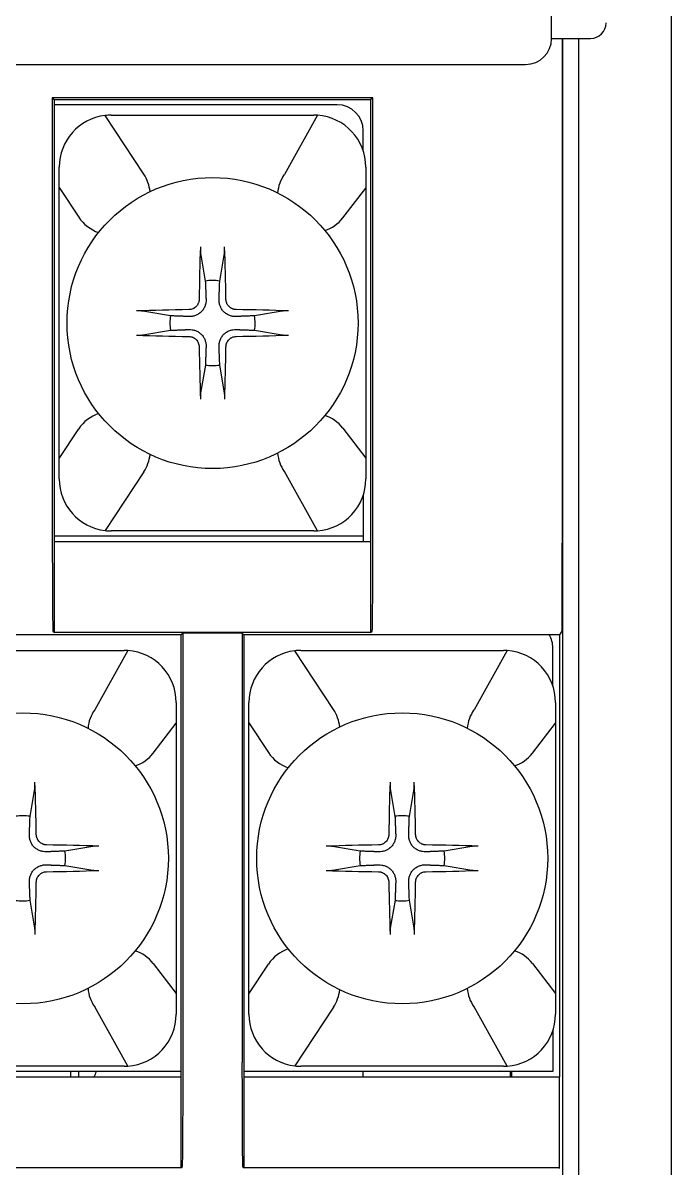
# Model space of a CAD drawing. Header units: millimetres. Extents: x 1618 to 2314, y 422 to 652.
# Drawn here: x 1696.66 to 1709.13, y 549.38 to 571.41 of the extents above; entities that cross this region are included whole.
import ezdxf

# ---------------------------------------------------------------- set-up
doc = ezdxf.new("R2010")
doc.units = ezdxf.units.MM

msp = doc.modelspace()

# ---------------------------------------------------------------- linework, layer by layer
for p, q in [((1709.133, 577.036), (1709.133, 543.036)), ((1706.833, 571.111), (1706.833, 572.611)), ((1706.833, 571.111), (1707.583, 571.111)), ((1707.04, 561.709), (1707.04, 571.111)), ((1707.05, 542.802), (1707.05, 571.111)), ((1707.35, 571.111), (1707.35, 543.053)), ((1660.933, 570.611), (1706.333, 570.611)), ((1703.393, 569.97), (1697.223, 569.97)), ((1697.223, 569.97), (1697.263, 569.936)), ((1697.223, 569.97), (1697.223, 561.709)), ((1697.263, 569.936), (1703.353, 569.936)), ((1697.263, 569.936), (1697.263, 561.436)), ((1703.393, 569.97), (1703.353, 569.936)), ((1703.353, 561.436), (1703.353, 569.936)), ((1703.393, 561.709), (1703.393, 569.97)), ((1702.708, 569.836), (1697.263, 569.836)), ((1698.985, 568.5), (1698.239, 569.629)), ((1698.358, 569.636), (1702.258, 569.636)), ((1702.328, 569.634), (1701.69, 568.492)), ((1703.208, 568.948), (1703.208, 569.336)), ((1697.358, 568.242), (1697.358, 568.636)), ((1703.258, 568.636), (1703.258, 568.234)), ((1697.358, 568.242), (1697.733, 567.673)), ((1697.358, 563.031), (1697.358, 568.242)), ((1702.814, 567.658), (1703.258, 568.234)), ((1703.258, 568.234), (1703.258, 563.038)), ((1700.078, 566.979), (1700.169, 566.444)), ((1700.446, 566.444), (1700.537, 566.979)), ((1699.5, 565.774), (1698.965, 565.865)), ((1701.651, 565.866), (1701.116, 565.775)), ((1698.965, 565.406), (1699.5, 565.497)), ((1701.116, 565.498), (1701.651, 565.407)), ((1700.17, 564.828), (1700.079, 564.293)), ((1700.538, 564.293), (1700.447, 564.828)), ((1697.358, 563.031), (1697.733, 563.599)), ((1702.814, 563.614), (1703.258, 563.038)), ((1697.358, 562.636), (1697.358, 563.031)), ((1703.258, 563.038), (1703.258, 562.636)), ((1698.985, 562.772), (1698.239, 561.643)), ((1702.328, 561.638), (1701.69, 562.78)), ((1703.208, 562.324), (1703.208, 561.536)), ((1703.208, 561.536), (1697.263, 561.536)), ((1702.258, 561.636), (1698.358, 561.636)), ((1703.208, 561.536), (1703.208, 561.433)), ((1697.266, 561.433), (1697.263, 561.436)), ((1697.266, 561.433), (1703.35, 561.433)), ((1697.266, 559.683), (1697.266, 561.433)), ((1703.35, 561.433), (1703.353, 561.436)), ((1703.35, 561.433), (1703.35, 559.683)), ((1697.236, 559.709), (1697.266, 559.683)), ((1703.35, 559.683), (1703.381, 559.709)), ((1707.033, 559.709), (1706.985, 559.636)), ((1699.703, 559.636), (1693.613, 559.636)), ((1703.35, 559.683), (1697.266, 559.683)), ((1699.741, 559.668), (1699.703, 559.636)), ((1699.703, 551.136), (1699.703, 559.636)), ((1699.741, 551.407), (1699.741, 559.668)), ((1700.875, 559.668), (1699.741, 559.668)), ((1700.875, 559.668), (1700.875, 551.407)), ((1700.875, 559.668), (1700.913, 559.636)), ((1700.913, 559.636), (1700.913, 551.136)), ((1706.985, 559.636), (1700.913, 559.636)), ((1706.985, 559.636), (1706.985, 551.136)), ((1694.708, 559.336), (1698.608, 559.336)), ((1698.678, 559.334), (1698.04, 558.192)), ((1702.635, 558.2), (1701.889, 559.329)), ((1702.008, 559.336), (1705.908, 559.336)), ((1705.978, 559.334), (1705.34, 558.192)), ((1706.858, 558.648), (1706.858, 559.386)), ((1699.608, 558.336), (1699.608, 557.934)), ((1701.008, 557.942), (1701.008, 558.336)), ((1706.908, 558.336), (1706.908, 557.934)), ((1701.008, 557.942), (1701.383, 557.373)), ((1701.008, 552.731), (1701.008, 557.942)), ((1699.164, 557.358), (1699.608, 557.934)), ((1699.608, 557.934), (1699.608, 552.738)), ((1706.464, 557.358), (1706.908, 557.934)), ((1706.908, 557.934), (1706.908, 552.738)), ((1696.796, 556.144), (1696.887, 556.679)), ((1703.728, 556.679), (1703.819, 556.144)), ((1704.096, 556.144), (1704.187, 556.679)), ((1698.001, 555.566), (1697.466, 555.475)), ((1703.15, 555.474), (1702.615, 555.565)), ((1705.301, 555.566), (1704.766, 555.475)), ((1697.466, 555.198), (1698.001, 555.107)), ((1702.615, 555.106), (1703.15, 555.197)), ((1704.766, 555.198), (1705.301, 555.107)), ((1696.888, 553.993), (1696.797, 554.528)), ((1703.82, 554.528), (1703.729, 553.993)), ((1704.188, 553.993), (1704.097, 554.528)), ((1699.164, 553.314), (1699.608, 552.738)), ((1706.464, 553.314), (1706.908, 552.738)), ((1701.008, 552.731), (1701.383, 553.299)), ((1699.608, 552.738), (1699.608, 552.336)), ((1701.008, 552.336), (1701.008, 552.731)), ((1706.908, 552.738), (1706.908, 552.336)), ((1698.678, 551.338), (1698.04, 552.48)), ((1702.635, 552.472), (1701.889, 551.343)), ((1705.978, 551.338), (1705.34, 552.48)), ((1706.858, 552.024), (1706.858, 551.236)), ((1698.608, 551.336), (1694.708, 551.336)), ((1705.908, 551.336), (1702.008, 551.336)), ((1699.703, 551.236), (1693.613, 551.236)), ((1693.616, 551.133), (1699.7, 551.133)), ((1697.583, 551.133), (1697.583, 551.236)), ((1697.733, 551.133), (1697.733, 551.236)), ((1699.7, 551.133), (1699.703, 551.136)), ((1699.7, 551.133), (1699.7, 549.383)), ((1706.858, 551.236), (1700.913, 551.236)), ((1700.916, 551.133), (1700.913, 551.136)), ((1700.916, 551.133), (1706.983, 551.133)), ((1700.916, 549.383), (1700.916, 551.133)), ((1703.208, 551.133), (1703.208, 551.236)), ((1706.033, 551.236), (1706.033, 551.133)), ((1706.065, 551.133), (1706.065, 551.236)), ((1706.985, 551.136), (1706.983, 551.133)), ((1706.983, 549.383), (1706.983, 551.133)), ((1699.7, 549.383), (1693.616, 549.383)), ((1699.7, 549.383), (1699.729, 549.407)), ((1700.887, 549.407), (1700.916, 549.383)), ((1706.983, 549.383), (1700.916, 549.383)), ((1706.974, 549.368), (1706.983, 549.383))]:
    msp.add_line(p, q)
for centre in [(1700.308, 565.636), (1696.658, 555.336), (1703.958, 555.336)]:
    msp.add_circle(centre, 2.8)
for centre, radius, start, end in [((1707.583, 571.411), 0.3, 270, 0), ((1706.333, 571.111), 0.5, 270, 0), ((1698.358, 568.636), 1, 96.8173, 180), ((1698.358, 568.636), 1, 90, 96.8173), ((1702.258, 568.636), 1, 85.9679, 90), ((1702.258, 568.636), 1, 0, 85.9679), ((1702.708, 569.336), 0.5, 0, 90), ((1698.359, 568.087), 0.75, 5.9361, 33.4424), ((1702.259, 568.085), 0.7, 144.4374, 175.5132), ((1698.359, 568.087), 0.75, 213.4424, 251.0511), ((1702.259, 568.085), 0.7, 287.409, 322.3631), ((1700.308, 565.636), 0.82, 80.3013, 99.7447), ((1700.308, 565.636), 0.82, 170.3013, 189.7447), ((1700.308, 565.636), 0.82, 350.3013, 9.7447), ((1700.308, 565.636), 0.82, 260.3013, 279.7447), ((1698.359, 563.185), 0.75, 108.9489, 146.5576), ((1702.259, 563.187), 0.7, 37.6369, 72.591), ((1698.359, 563.185), 0.75, 326.5576, 354.0639), ((1702.259, 563.187), 0.7, 184.4868, 215.5626), ((1698.358, 562.636), 1, 180, 263.1827), ((1702.258, 562.636), 1, 274.0321, 0), ((1698.358, 562.636), 1, 263.1827, 270), ((1702.258, 562.636), 1, 270, 274.0321), ((1706.358, 559.386), 0.5, 0, 30.001), ((1698.608, 558.336), 1, 85.9679, 90), ((1698.608, 558.336), 1, 0, 85.9679), ((1702.008, 558.336), 1, 96.8173, 180), ((1702.008, 558.336), 1, 90, 96.8173), ((1705.908, 558.336), 1, 85.9679, 90), ((1705.908, 558.336), 1, 0, 85.9679), ((1698.609, 557.785), 0.7, 144.4374, 175.5132), ((1702.009, 557.787), 0.75, 5.9361, 33.4424), ((1705.909, 557.785), 0.7, 144.4374, 175.5132), ((1698.609, 557.785), 0.7, 287.409, 322.3631), ((1702.009, 557.787), 0.75, 213.4424, 251.0511), ((1705.909, 557.785), 0.7, 287.409, 322.3631), ((1696.658, 555.336), 0.82, 80.3013, 99.7447), ((1703.958, 555.336), 0.82, 80.3013, 99.7447), ((1696.658, 555.336), 0.82, 350.3013, 9.7447), ((1703.958, 555.336), 0.82, 170.3013, 189.7447), ((1703.958, 555.336), 0.82, 350.3013, 9.7447), ((1696.658, 555.336), 0.82, 260.3013, 279.7447), ((1703.958, 555.336), 0.82, 260.3013, 279.7447), ((1698.609, 552.887), 0.7, 37.6369, 72.591), ((1702.009, 552.885), 0.75, 108.9489, 146.5576), ((1705.909, 552.887), 0.7, 37.6369, 72.591), ((1698.609, 552.887), 0.7, 184.4868, 215.5626), ((1702.009, 552.885), 0.75, 326.5576, 354.0639), ((1705.909, 552.887), 0.7, 184.4868, 215.5626), ((1698.608, 552.336), 1, 274.0321, 0), ((1702.008, 552.336), 1, 180, 263.1827), ((1705.908, 552.336), 1, 274.0321, 0), ((1698.608, 552.336), 1, 270, 274.0321), ((1702.008, 552.336), 1, 263.1827, 270), ((1705.908, 552.336), 1, 270, 274.0321), ((1696.658, 551.736), 1.5, 336.3125, 340.5288)]:
    msp.add_arc(centre, radius, start, end)
for centre, major_axis, ratio, start_param, end_param in [((1700.48, 565.635), (0.037, 4.997), 0.087156, 1.273815, 1.479878), ((1700.136, 565.635), (0.041, -4.997), 0.087156, 1.661715, 1.867777), ((1700.31, 565.464), (4.997, 0.041), 0.087156, 1.661715, 1.867777), ((1700.307, 565.464), (4.997, -0.037), 0.087156, 1.273815, 1.479878), ((1700.309, 565.808), (-4.997, 0.037), 0.087156, 1.273815, 1.479878), ((1700.307, 565.808), (-4.997, -0.041), 0.087156, 1.661715, 1.867777), ((1700.48, 565.637), (-0.041, 4.997), 0.087156, 1.661715, 1.867777), ((1700.136, 565.637), (-0.037, -4.997), 0.087156, 1.273815, 1.479878), ((1697.236, 561.709), (0, 2), 0.006109, 1.570796, 3.136357), ((1703.381, 561.709), (0, 2), 0.006109, 3.146828, 4.712389), ((1707.033, 561.709), (0, 2), 0.003491, 3.146829, 4.712389), ((1696.486, 555.335), (0.041, -4.997), 0.087156, 1.661715, 1.867777), ((1704.13, 555.335), (0.037, 4.997), 0.087156, 1.273815, 1.479878), ((1703.786, 555.335), (0.041, -4.997), 0.087156, 1.661715, 1.867777), ((1696.657, 555.164), (4.997, -0.037), 0.087156, 1.273815, 1.479878), ((1703.96, 555.164), (4.997, 0.041), 0.087156, 1.661715, 1.867777), ((1703.957, 555.164), (4.997, -0.037), 0.087156, 1.273815, 1.479878), ((1696.657, 555.508), (-4.997, -0.041), 0.087156, 1.661715, 1.867777), ((1703.959, 555.508), (-4.997, 0.037), 0.087156, 1.273815, 1.479878), ((1703.957, 555.508), (-4.997, -0.041), 0.087156, 1.661715, 1.867777), ((1696.486, 555.337), (-0.037, -4.997), 0.087156, 1.273815, 1.479878), ((1704.13, 555.337), (-0.041, 4.997), 0.087156, 1.661715, 1.867777), ((1703.786, 555.337), (-0.037, -4.997), 0.087156, 1.273815, 1.479878), ((1699.729, 551.407), (0, 2), 0.006109, 3.146827, 4.712389), ((1700.887, 551.407), (0, 2), 0.006109, 1.570796, 3.136358)]:
    msp.add_ellipse(centre, major_axis=major_axis, ratio=ratio, start_param=start_param, end_param=end_param)
for points, knots in [([(1700.075, 567.1), (1700.074, 567.089), (1700.074, 567.077), (1700.074, 567.059), (1700.074, 567.053), (1700.074, 567.041), (1700.074, 567.035), (1700.075, 567.024), (1700.075, 567.019), (1700.075, 567.009), (1700.076, 567.004), (1700.076, 566.996), (1700.077, 566.992), (1700.077, 566.985), (1700.078, 566.981), (1700.078, 566.979)], [0, 0, 0, 0, 0.25, 0.25, 0.375, 0.375, 0.5, 0.5, 0.625, 0.625, 0.75, 0.75, 0.875, 0.875, 1, 1, 1, 1]), ([(1700.537, 566.979), (1700.537, 566.982), (1700.538, 566.985), (1700.539, 566.992), (1700.539, 566.996), (1700.54, 567.004), (1700.54, 567.009), (1700.54, 567.019), (1700.541, 567.025), (1700.541, 567.036), (1700.541, 567.041), (1700.541, 567.053), (1700.541, 567.059), (1700.541, 567.071), (1700.541, 567.077), (1700.541, 567.089), (1700.541, 567.095), (1700.541, 567.1)], [0, 0, 0, 0, 0.125, 0.125, 0.25, 0.25, 0.375, 0.375, 0.5, 0.5, 0.625, 0.625, 0.75, 0.75, 0.875, 0.875, 1, 1, 1, 1]), ([(1700.05, 566.092), (1700.05, 566.079), (1700.048, 566.066), (1700.044, 566.047), (1700.043, 566.041), (1700.039, 566.029), (1700.037, 566.023), (1700.029, 566.005), (1700.023, 565.993), (1700.009, 565.972), (1700, 565.962), (1699.982, 565.944), (1699.972, 565.936), (1699.956, 565.925), (1699.951, 565.921), (1699.939, 565.915), (1699.933, 565.912), (1699.916, 565.905), (1699.903, 565.901), (1699.878, 565.896), (1699.865, 565.894), (1699.852, 565.894)], [0, 0, 0, 0, 0.125, 0.125, 0.1875, 0.1875, 0.25, 0.25, 0.375, 0.375, 0.5, 0.5, 0.625, 0.625, 0.6875, 0.6875, 0.75, 0.75, 0.875, 0.875, 1, 1, 1, 1]), ([(1700.764, 565.894), (1700.751, 565.895), (1700.738, 565.896), (1700.719, 565.9), (1700.713, 565.902), (1700.701, 565.905), (1700.695, 565.908), (1700.677, 565.915), (1700.666, 565.921), (1700.644, 565.936), (1700.634, 565.944), (1700.616, 565.962), (1700.608, 565.972), (1700.597, 565.988), (1700.594, 565.994), (1700.587, 566.005), (1700.585, 566.011), (1700.577, 566.028), (1700.573, 566.041), (1700.568, 566.066), (1700.566, 566.079), (1700.566, 566.092)], [0, 0, 0, 0, 0.125, 0.125, 0.1875, 0.1875, 0.25, 0.25, 0.375, 0.375, 0.5, 0.5, 0.625, 0.625, 0.6875, 0.6875, 0.75, 0.75, 0.875, 0.875, 1, 1, 1, 1]), ([(1700.183, 566.091), (1700.184, 566.07), (1700.183, 566.049), (1700.178, 566.018), (1700.176, 566.008), (1700.17, 565.987), (1700.167, 565.977), (1700.156, 565.946), (1700.147, 565.926), (1700.128, 565.897), (1700.122, 565.888), (1700.107, 565.87), (1700.1, 565.861), (1700.087, 565.849), (1700.083, 565.845), (1700.074, 565.837), (1700.061, 565.826), (1700.047, 565.816), (1700.028, 565.804), (1700.018, 565.798), (1699.998, 565.789), (1699.978, 565.78), (1699.957, 565.774), (1699.937, 565.768), (1699.926, 565.766), (1699.895, 565.761), (1699.874, 565.76), (1699.853, 565.761)], [0, 0, 0, 0, 0.125, 0.125, 0.1875, 0.1875, 0.25, 0.25, 0.375, 0.375, 0.4375, 0.4375, 0.5, 0.5, 0.53125, 0.53125, 0.5625, 0.625, 0.625, 0.6875, 0.6875, 0.75, 0.8125, 0.8125, 0.875, 0.875, 1, 1, 1, 1]), ([(1700.763, 565.761), (1700.742, 565.76), (1700.721, 565.762), (1700.69, 565.766), (1700.68, 565.768), (1700.66, 565.774), (1700.649, 565.777), (1700.619, 565.788), (1700.599, 565.798), (1700.57, 565.816), (1700.56, 565.823), (1700.542, 565.837), (1700.533, 565.845), (1700.521, 565.857), (1700.517, 565.861), (1700.509, 565.87), (1700.498, 565.883), (1700.488, 565.897), (1700.476, 565.916), (1700.47, 565.926), (1700.461, 565.946), (1700.452, 565.966), (1700.446, 565.987), (1700.44, 566.008), (1700.438, 566.018), (1700.433, 566.049), (1700.432, 566.07), (1700.433, 566.091)], [0, 0, 0, 0, 0.125, 0.125, 0.1875, 0.1875, 0.25, 0.25, 0.375, 0.375, 0.4375, 0.4375, 0.5, 0.5, 0.53125, 0.53125, 0.5625, 0.625, 0.625, 0.6875, 0.6875, 0.75, 0.8125, 0.8125, 0.875, 0.875, 1, 1, 1, 1]), ([(1698.965, 565.865), (1698.963, 565.865), (1698.96, 565.866), (1698.952, 565.867), (1698.948, 565.867), (1698.94, 565.868), (1698.935, 565.868), (1698.925, 565.868), (1698.92, 565.868), (1698.909, 565.869), (1698.903, 565.869), (1698.891, 565.869), (1698.885, 565.869), (1698.873, 565.869), (1698.867, 565.869), (1698.856, 565.869), (1698.85, 565.869), (1698.844, 565.868)], [0, 0, 0, 0, 0.125, 0.125, 0.25, 0.25, 0.375, 0.375, 0.5, 0.5, 0.625, 0.625, 0.75, 0.75, 0.875, 0.875, 1, 1, 1, 1]), ([(1701.772, 565.87), (1701.761, 565.87), (1701.749, 565.87), (1701.731, 565.87), (1701.725, 565.87), (1701.713, 565.87), (1701.708, 565.87), (1701.696, 565.87), (1701.691, 565.869), (1701.681, 565.869), (1701.676, 565.869), (1701.668, 565.868), (1701.664, 565.868), (1701.657, 565.867), (1701.654, 565.866), (1701.651, 565.866)], [0, 0, 0, 0, 0.25, 0.25, 0.375, 0.375, 0.5, 0.5, 0.625, 0.625, 0.75, 0.75, 0.875, 0.875, 1, 1, 1, 1]), ([(1699.854, 565.511), (1699.874, 565.512), (1699.895, 565.51), (1699.926, 565.506), (1699.936, 565.504), (1699.957, 565.498), (1699.967, 565.495), (1699.998, 565.484), (1700.018, 565.474), (1700.047, 565.456), (1700.056, 565.449), (1700.074, 565.435), (1700.083, 565.427), (1700.095, 565.415), (1700.099, 565.411), (1700.107, 565.402), (1700.118, 565.389), (1700.128, 565.375), (1700.14, 565.356), (1700.146, 565.346), (1700.156, 565.326), (1700.164, 565.306), (1700.171, 565.285), (1700.176, 565.264), (1700.178, 565.254), (1700.183, 565.223), (1700.184, 565.202), (1700.183, 565.181)], [0, 0, 0, 0, 0.125, 0.125, 0.1875, 0.1875, 0.25, 0.25, 0.375, 0.375, 0.4375, 0.4375, 0.5, 0.5, 0.53125, 0.53125, 0.5625, 0.625, 0.625, 0.6875, 0.6875, 0.75, 0.8125, 0.8125, 0.875, 0.875, 1, 1, 1, 1]), ([(1700.433, 565.181), (1700.433, 565.202), (1700.434, 565.223), (1700.439, 565.254), (1700.441, 565.264), (1700.446, 565.285), (1700.449, 565.295), (1700.46, 565.326), (1700.47, 565.346), (1700.488, 565.375), (1700.495, 565.384), (1700.509, 565.402), (1700.517, 565.411), (1700.529, 565.423), (1700.533, 565.427), (1700.542, 565.435), (1700.555, 565.446), (1700.569, 565.456), (1700.589, 565.468), (1700.599, 565.474), (1700.619, 565.484), (1700.639, 565.492), (1700.659, 565.498), (1700.68, 565.504), (1700.69, 565.506), (1700.721, 565.511), (1700.742, 565.512), (1700.763, 565.511)], [0, 0, 0, 0, 0.125, 0.125, 0.1875, 0.1875, 0.25, 0.25, 0.375, 0.375, 0.4375, 0.4375, 0.5, 0.5, 0.53125, 0.53125, 0.5625, 0.625, 0.625, 0.6875, 0.6875, 0.75, 0.8125, 0.8125, 0.875, 0.875, 1, 1, 1, 1]), ([(1698.844, 565.402), (1698.856, 565.402), (1698.867, 565.402), (1698.886, 565.402), (1698.891, 565.402), (1698.903, 565.402), (1698.909, 565.402), (1698.92, 565.402), (1698.925, 565.403), (1698.935, 565.403), (1698.94, 565.403), (1698.949, 565.404), (1698.953, 565.404), (1698.96, 565.405), (1698.963, 565.406), (1698.965, 565.406)], [0, 0, 0, 0, 0.25, 0.25, 0.375, 0.375, 0.5, 0.5, 0.625, 0.625, 0.75, 0.75, 0.875, 0.875, 1, 1, 1, 1]), ([(1699.853, 565.378), (1699.865, 565.377), (1699.878, 565.376), (1699.897, 565.372), (1699.903, 565.37), (1699.916, 565.367), (1699.922, 565.364), (1699.939, 565.357), (1699.951, 565.351), (1699.972, 565.336), (1699.982, 565.328), (1700, 565.31), (1700.009, 565.3), (1700.019, 565.284), (1700.023, 565.278), (1700.029, 565.267), (1700.032, 565.261), (1700.039, 565.244), (1700.043, 565.231), (1700.049, 565.206), (1700.05, 565.193), (1700.05, 565.18)], [0, 0, 0, 0, 0.125, 0.125, 0.1875, 0.1875, 0.25, 0.25, 0.375, 0.375, 0.5, 0.5, 0.625, 0.625, 0.6875, 0.6875, 0.75, 0.75, 0.875, 0.875, 1, 1, 1, 1]), ([(1700.567, 565.18), (1700.567, 565.193), (1700.568, 565.206), (1700.572, 565.225), (1700.574, 565.231), (1700.578, 565.243), (1700.58, 565.249), (1700.587, 565.267), (1700.593, 565.279), (1700.608, 565.3), (1700.616, 565.31), (1700.634, 565.328), (1700.644, 565.336), (1700.66, 565.347), (1700.666, 565.351), (1700.677, 565.357), (1700.683, 565.36), (1700.701, 565.367), (1700.713, 565.371), (1700.738, 565.376), (1700.751, 565.378), (1700.764, 565.378)], [0, 0, 0, 0, 0.125, 0.125, 0.1875, 0.1875, 0.25, 0.25, 0.375, 0.375, 0.5, 0.5, 0.625, 0.625, 0.6875, 0.6875, 0.75, 0.75, 0.875, 0.875, 1, 1, 1, 1]), ([(1701.651, 565.407), (1701.654, 565.407), (1701.657, 565.406), (1701.664, 565.406), (1701.668, 565.405), (1701.677, 565.404), (1701.681, 565.404), (1701.691, 565.404), (1701.697, 565.404), (1701.708, 565.403), (1701.713, 565.403), (1701.725, 565.403), (1701.731, 565.403), (1701.743, 565.403), (1701.749, 565.403), (1701.761, 565.403), (1701.767, 565.403), (1701.772, 565.404)], [0, 0, 0, 0, 0.125, 0.125, 0.25, 0.25, 0.375, 0.375, 0.5, 0.5, 0.625, 0.625, 0.75, 0.75, 0.875, 0.875, 1, 1, 1, 1]), ([(1700.079, 564.293), (1700.079, 564.29), (1700.078, 564.287), (1700.078, 564.28), (1700.077, 564.276), (1700.077, 564.268), (1700.076, 564.263), (1700.076, 564.253), (1700.076, 564.247), (1700.075, 564.236), (1700.075, 564.231), (1700.075, 564.219), (1700.075, 564.213), (1700.075, 564.201), (1700.075, 564.195), (1700.075, 564.183), (1700.076, 564.177), (1700.076, 564.172)], [0, 0, 0, 0, 0.125, 0.125, 0.25, 0.25, 0.375, 0.375, 0.5, 0.5, 0.625, 0.625, 0.75, 0.75, 0.875, 0.875, 1, 1, 1, 1]), ([(1700.542, 564.172), (1700.542, 564.183), (1700.542, 564.195), (1700.542, 564.213), (1700.542, 564.219), (1700.542, 564.231), (1700.542, 564.237), (1700.542, 564.248), (1700.542, 564.253), (1700.541, 564.263), (1700.541, 564.268), (1700.54, 564.276), (1700.54, 564.28), (1700.539, 564.287), (1700.539, 564.291), (1700.538, 564.293)], [0, 0, 0, 0, 0.25, 0.25, 0.375, 0.375, 0.5, 0.5, 0.625, 0.625, 0.75, 0.75, 0.875, 0.875, 1, 1, 1, 1]), ([(1696.887, 556.679), (1696.887, 556.682), (1696.888, 556.685), (1696.889, 556.692), (1696.889, 556.696), (1696.89, 556.704), (1696.89, 556.709), (1696.89, 556.719), (1696.891, 556.725), (1696.891, 556.736), (1696.891, 556.741), (1696.891, 556.753), (1696.891, 556.759), (1696.891, 556.771), (1696.891, 556.777), (1696.891, 556.789), (1696.891, 556.795), (1696.891, 556.8)], [0, 0, 0, 0, 0.125, 0.125, 0.25, 0.25, 0.375, 0.375, 0.5, 0.5, 0.625, 0.625, 0.75, 0.75, 0.875, 0.875, 1, 1, 1, 1]), ([(1703.725, 556.8), (1703.724, 556.789), (1703.724, 556.777), (1703.724, 556.759), (1703.724, 556.753), (1703.724, 556.741), (1703.724, 556.735), (1703.725, 556.724), (1703.725, 556.719), (1703.725, 556.709), (1703.726, 556.704), (1703.726, 556.696), (1703.727, 556.692), (1703.727, 556.685), (1703.728, 556.681), (1703.728, 556.679)], [0, 0, 0, 0, 0.25, 0.25, 0.375, 0.375, 0.5, 0.5, 0.625, 0.625, 0.75, 0.75, 0.875, 0.875, 1, 1, 1, 1]), ([(1704.187, 556.679), (1704.187, 556.682), (1704.188, 556.685), (1704.189, 556.692), (1704.189, 556.696), (1704.19, 556.704), (1704.19, 556.709), (1704.19, 556.719), (1704.191, 556.725), (1704.191, 556.736), (1704.191, 556.741), (1704.191, 556.753), (1704.191, 556.759), (1704.191, 556.771), (1704.191, 556.777), (1704.191, 556.789), (1704.191, 556.795), (1704.191, 556.8)], [0, 0, 0, 0, 0.125, 0.125, 0.25, 0.25, 0.375, 0.375, 0.5, 0.5, 0.625, 0.625, 0.75, 0.75, 0.875, 0.875, 1, 1, 1, 1]), ([(1697.113, 555.461), (1697.092, 555.46), (1697.071, 555.462), (1697.04, 555.466), (1697.03, 555.468), (1697.01, 555.474), (1696.999, 555.477), (1696.969, 555.488), (1696.949, 555.498), (1696.92, 555.516), (1696.91, 555.523), (1696.892, 555.537), (1696.883, 555.545), (1696.871, 555.557), (1696.867, 555.561), (1696.859, 555.57), (1696.848, 555.583), (1696.838, 555.597), (1696.826, 555.616), (1696.82, 555.626), (1696.811, 555.646), (1696.802, 555.666), (1696.796, 555.687), (1696.79, 555.708), (1696.788, 555.718), (1696.783, 555.749), (1696.782, 555.77), (1696.783, 555.791)], [0, 0, 0, 0, 0.125, 0.125, 0.1875, 0.1875, 0.25, 0.25, 0.375, 0.375, 0.4375, 0.4375, 0.5, 0.5, 0.53125, 0.53125, 0.5625, 0.625, 0.625, 0.6875, 0.6875, 0.75, 0.8125, 0.8125, 0.875, 0.875, 1, 1, 1, 1]), ([(1697.114, 555.594), (1697.101, 555.595), (1697.088, 555.596), (1697.069, 555.6), (1697.063, 555.602), (1697.051, 555.605), (1697.045, 555.608), (1697.027, 555.615), (1697.016, 555.621), (1696.994, 555.636), (1696.984, 555.644), (1696.966, 555.662), (1696.958, 555.672), (1696.947, 555.688), (1696.944, 555.694), (1696.937, 555.705), (1696.935, 555.711), (1696.927, 555.728), (1696.923, 555.741), (1696.918, 555.766), (1696.916, 555.779), (1696.916, 555.792)], [0, 0, 0, 0, 0.125, 0.125, 0.1875, 0.1875, 0.25, 0.25, 0.375, 0.375, 0.5, 0.5, 0.625, 0.625, 0.6875, 0.6875, 0.75, 0.75, 0.875, 0.875, 1, 1, 1, 1]), ([(1703.7, 555.792), (1703.7, 555.779), (1703.698, 555.766), (1703.694, 555.747), (1703.693, 555.741), (1703.689, 555.729), (1703.687, 555.723), (1703.679, 555.705), (1703.673, 555.693), (1703.659, 555.672), (1703.65, 555.662), (1703.632, 555.644), (1703.622, 555.636), (1703.606, 555.625), (1703.601, 555.621), (1703.589, 555.615), (1703.583, 555.612), (1703.566, 555.605), (1703.553, 555.601), (1703.528, 555.596), (1703.515, 555.594), (1703.502, 555.594)], [0, 0, 0, 0, 0.125, 0.125, 0.1875, 0.1875, 0.25, 0.25, 0.375, 0.375, 0.5, 0.5, 0.625, 0.625, 0.6875, 0.6875, 0.75, 0.75, 0.875, 0.875, 1, 1, 1, 1]), ([(1703.833, 555.791), (1703.834, 555.77), (1703.833, 555.749), (1703.828, 555.718), (1703.826, 555.708), (1703.82, 555.687), (1703.817, 555.677), (1703.806, 555.646), (1703.797, 555.626), (1703.778, 555.597), (1703.772, 555.588), (1703.757, 555.57), (1703.75, 555.561), (1703.737, 555.549), (1703.733, 555.545), (1703.724, 555.537), (1703.711, 555.526), (1703.697, 555.516), (1703.678, 555.504), (1703.668, 555.498), (1703.648, 555.489), (1703.628, 555.48), (1703.607, 555.474), (1703.587, 555.468), (1703.576, 555.466), (1703.545, 555.461), (1703.524, 555.46), (1703.503, 555.461)], [0, 0, 0, 0, 0.125, 0.125, 0.1875, 0.1875, 0.25, 0.25, 0.375, 0.375, 0.4375, 0.4375, 0.5, 0.5, 0.53125, 0.53125, 0.5625, 0.625, 0.625, 0.6875, 0.6875, 0.75, 0.8125, 0.8125, 0.875, 0.875, 1, 1, 1, 1]), ([(1704.413, 555.461), (1704.392, 555.46), (1704.371, 555.462), (1704.34, 555.466), (1704.33, 555.468), (1704.31, 555.474), (1704.299, 555.477), (1704.269, 555.488), (1704.249, 555.498), (1704.22, 555.516), (1704.21, 555.523), (1704.192, 555.537), (1704.183, 555.545), (1704.171, 555.557), (1704.167, 555.561), (1704.159, 555.57), (1704.148, 555.583), (1704.138, 555.597), (1704.126, 555.616), (1704.12, 555.626), (1704.111, 555.646), (1704.102, 555.666), (1704.096, 555.687), (1704.09, 555.708), (1704.088, 555.718), (1704.083, 555.749), (1704.082, 555.77), (1704.083, 555.791)], [0, 0, 0, 0, 0.125, 0.125, 0.1875, 0.1875, 0.25, 0.25, 0.375, 0.375, 0.4375, 0.4375, 0.5, 0.5, 0.53125, 0.53125, 0.5625, 0.625, 0.625, 0.6875, 0.6875, 0.75, 0.8125, 0.8125, 0.875, 0.875, 1, 1, 1, 1]), ([(1704.414, 555.594), (1704.401, 555.595), (1704.388, 555.596), (1704.369, 555.6), (1704.363, 555.602), (1704.351, 555.605), (1704.345, 555.608), (1704.327, 555.615), (1704.316, 555.621), (1704.294, 555.636), (1704.284, 555.644), (1704.266, 555.662), (1704.258, 555.672), (1704.247, 555.688), (1704.244, 555.694), (1704.237, 555.705), (1704.235, 555.711), (1704.227, 555.728), (1704.223, 555.741), (1704.218, 555.766), (1704.216, 555.779), (1704.216, 555.792)], [0, 0, 0, 0, 0.125, 0.125, 0.1875, 0.1875, 0.25, 0.25, 0.375, 0.375, 0.5, 0.5, 0.625, 0.625, 0.6875, 0.6875, 0.75, 0.75, 0.875, 0.875, 1, 1, 1, 1]), ([(1698.122, 555.57), (1698.111, 555.57), (1698.099, 555.57), (1698.081, 555.57), (1698.075, 555.57), (1698.063, 555.57), (1698.058, 555.57), (1698.046, 555.57), (1698.041, 555.569), (1698.031, 555.569), (1698.026, 555.569), (1698.018, 555.568), (1698.014, 555.568), (1698.007, 555.567), (1698.004, 555.566), (1698.001, 555.566)], [0, 0, 0, 0, 0.25, 0.25, 0.375, 0.375, 0.5, 0.5, 0.625, 0.625, 0.75, 0.75, 0.875, 0.875, 1, 1, 1, 1]), ([(1702.615, 555.565), (1702.613, 555.565), (1702.61, 555.566), (1702.602, 555.567), (1702.598, 555.567), (1702.59, 555.568), (1702.585, 555.568), (1702.575, 555.568), (1702.57, 555.568), (1702.559, 555.569), (1702.553, 555.569), (1702.541, 555.569), (1702.535, 555.569), (1702.523, 555.569), (1702.517, 555.569), (1702.506, 555.569), (1702.5, 555.569), (1702.494, 555.568)], [0, 0, 0, 0, 0.125, 0.125, 0.25, 0.25, 0.375, 0.375, 0.5, 0.5, 0.625, 0.625, 0.75, 0.75, 0.875, 0.875, 1, 1, 1, 1]), ([(1705.422, 555.57), (1705.411, 555.57), (1705.399, 555.57), (1705.381, 555.57), (1705.375, 555.57), (1705.363, 555.57), (1705.358, 555.57), (1705.346, 555.57), (1705.341, 555.569), (1705.331, 555.569), (1705.326, 555.569), (1705.318, 555.568), (1705.314, 555.568), (1705.307, 555.567), (1705.304, 555.566), (1705.301, 555.566)], [0, 0, 0, 0, 0.25, 0.25, 0.375, 0.375, 0.5, 0.5, 0.625, 0.625, 0.75, 0.75, 0.875, 0.875, 1, 1, 1, 1]), ([(1696.783, 554.881), (1696.783, 554.902), (1696.784, 554.923), (1696.789, 554.954), (1696.791, 554.964), (1696.796, 554.985), (1696.799, 554.995), (1696.81, 555.026), (1696.82, 555.046), (1696.838, 555.075), (1696.845, 555.084), (1696.859, 555.102), (1696.867, 555.111), (1696.879, 555.123), (1696.883, 555.127), (1696.892, 555.135), (1696.905, 555.146), (1696.919, 555.156), (1696.939, 555.168), (1696.949, 555.174), (1696.969, 555.184), (1696.989, 555.192), (1697.009, 555.198), (1697.03, 555.204), (1697.04, 555.206), (1697.071, 555.211), (1697.092, 555.212), (1697.113, 555.211)], [0, 0, 0, 0, 0.125, 0.125, 0.1875, 0.1875, 0.25, 0.25, 0.375, 0.375, 0.4375, 0.4375, 0.5, 0.5, 0.53125, 0.53125, 0.5625, 0.625, 0.625, 0.6875, 0.6875, 0.75, 0.8125, 0.8125, 0.875, 0.875, 1, 1, 1, 1]), ([(1696.917, 554.88), (1696.917, 554.893), (1696.918, 554.906), (1696.922, 554.925), (1696.924, 554.931), (1696.928, 554.943), (1696.93, 554.949), (1696.937, 554.967), (1696.943, 554.979), (1696.958, 555), (1696.966, 555.01), (1696.984, 555.028), (1696.994, 555.036), (1697.01, 555.047), (1697.016, 555.051), (1697.027, 555.057), (1697.033, 555.06), (1697.051, 555.067), (1697.063, 555.071), (1697.088, 555.076), (1697.101, 555.078), (1697.114, 555.078)], [0, 0, 0, 0, 0.125, 0.125, 0.1875, 0.1875, 0.25, 0.25, 0.375, 0.375, 0.5, 0.5, 0.625, 0.625, 0.6875, 0.6875, 0.75, 0.75, 0.875, 0.875, 1, 1, 1, 1]), ([(1698.001, 555.107), (1698.004, 555.107), (1698.007, 555.106), (1698.014, 555.106), (1698.018, 555.105), (1698.027, 555.104), (1698.031, 555.104), (1698.041, 555.104), (1698.047, 555.104), (1698.058, 555.103), (1698.063, 555.103), (1698.075, 555.103), (1698.081, 555.103), (1698.093, 555.103), (1698.099, 555.103), (1698.111, 555.103), (1698.117, 555.103), (1698.122, 555.104)], [0, 0, 0, 0, 0.125, 0.125, 0.25, 0.25, 0.375, 0.375, 0.5, 0.5, 0.625, 0.625, 0.75, 0.75, 0.875, 0.875, 1, 1, 1, 1]), ([(1702.494, 555.102), (1702.506, 555.102), (1702.517, 555.102), (1702.536, 555.102), (1702.541, 555.102), (1702.553, 555.102), (1702.559, 555.102), (1702.57, 555.102), (1702.575, 555.103), (1702.585, 555.103), (1702.59, 555.103), (1702.599, 555.104), (1702.603, 555.104), (1702.61, 555.105), (1702.613, 555.106), (1702.615, 555.106)], [0, 0, 0, 0, 0.25, 0.25, 0.375, 0.375, 0.5, 0.5, 0.625, 0.625, 0.75, 0.75, 0.875, 0.875, 1, 1, 1, 1]), ([(1703.503, 555.078), (1703.515, 555.077), (1703.528, 555.076), (1703.547, 555.072), (1703.553, 555.07), (1703.566, 555.067), (1703.572, 555.064), (1703.589, 555.057), (1703.601, 555.051), (1703.622, 555.036), (1703.632, 555.028), (1703.65, 555.01), (1703.659, 555), (1703.669, 554.984), (1703.673, 554.978), (1703.679, 554.967), (1703.682, 554.961), (1703.689, 554.944), (1703.693, 554.931), (1703.699, 554.906), (1703.7, 554.893), (1703.7, 554.88)], [0, 0, 0, 0, 0.125, 0.125, 0.1875, 0.1875, 0.25, 0.25, 0.375, 0.375, 0.5, 0.5, 0.625, 0.625, 0.6875, 0.6875, 0.75, 0.75, 0.875, 0.875, 1, 1, 1, 1]), ([(1703.504, 555.211), (1703.524, 555.212), (1703.545, 555.21), (1703.576, 555.206), (1703.586, 555.204), (1703.607, 555.198), (1703.617, 555.195), (1703.648, 555.184), (1703.668, 555.174), (1703.697, 555.156), (1703.706, 555.149), (1703.724, 555.135), (1703.733, 555.127), (1703.745, 555.115), (1703.749, 555.111), (1703.757, 555.102), (1703.768, 555.089), (1703.778, 555.075), (1703.79, 555.056), (1703.796, 555.046), (1703.806, 555.026), (1703.814, 555.006), (1703.821, 554.985), (1703.826, 554.964), (1703.828, 554.954), (1703.833, 554.923), (1703.834, 554.902), (1703.833, 554.881)], [0, 0, 0, 0, 0.125, 0.125, 0.1875, 0.1875, 0.25, 0.25, 0.375, 0.375, 0.4375, 0.4375, 0.5, 0.5, 0.53125, 0.53125, 0.5625, 0.625, 0.625, 0.6875, 0.6875, 0.75, 0.8125, 0.8125, 0.875, 0.875, 1, 1, 1, 1]), ([(1704.083, 554.881), (1704.083, 554.902), (1704.084, 554.923), (1704.089, 554.954), (1704.091, 554.964), (1704.096, 554.985), (1704.099, 554.995), (1704.11, 555.026), (1704.12, 555.046), (1704.138, 555.075), (1704.145, 555.084), (1704.159, 555.102), (1704.167, 555.111), (1704.179, 555.123), (1704.183, 555.127), (1704.192, 555.135), (1704.205, 555.146), (1704.219, 555.156), (1704.239, 555.168), (1704.249, 555.174), (1704.269, 555.184), (1704.289, 555.192), (1704.309, 555.198), (1704.33, 555.204), (1704.34, 555.206), (1704.371, 555.211), (1704.392, 555.212), (1704.413, 555.211)], [0, 0, 0, 0, 0.125, 0.125, 0.1875, 0.1875, 0.25, 0.25, 0.375, 0.375, 0.4375, 0.4375, 0.5, 0.5, 0.53125, 0.53125, 0.5625, 0.625, 0.625, 0.6875, 0.6875, 0.75, 0.8125, 0.8125, 0.875, 0.875, 1, 1, 1, 1]), ([(1704.217, 554.88), (1704.217, 554.893), (1704.218, 554.906), (1704.222, 554.925), (1704.224, 554.931), (1704.228, 554.943), (1704.23, 554.949), (1704.237, 554.967), (1704.243, 554.979), (1704.258, 555), (1704.266, 555.01), (1704.284, 555.028), (1704.294, 555.036), (1704.31, 555.047), (1704.316, 555.051), (1704.327, 555.057), (1704.333, 555.06), (1704.351, 555.067), (1704.363, 555.071), (1704.388, 555.076), (1704.401, 555.078), (1704.414, 555.078)], [0, 0, 0, 0, 0.125, 0.125, 0.1875, 0.1875, 0.25, 0.25, 0.375, 0.375, 0.5, 0.5, 0.625, 0.625, 0.6875, 0.6875, 0.75, 0.75, 0.875, 0.875, 1, 1, 1, 1]), ([(1705.301, 555.107), (1705.304, 555.107), (1705.307, 555.106), (1705.314, 555.106), (1705.318, 555.105), (1705.327, 555.104), (1705.331, 555.104), (1705.341, 555.104), (1705.347, 555.104), (1705.358, 555.103), (1705.363, 555.103), (1705.375, 555.103), (1705.381, 555.103), (1705.393, 555.103), (1705.399, 555.103), (1705.411, 555.103), (1705.417, 555.103), (1705.422, 555.104)], [0, 0, 0, 0, 0.125, 0.125, 0.25, 0.25, 0.375, 0.375, 0.5, 0.5, 0.625, 0.625, 0.75, 0.75, 0.875, 0.875, 1, 1, 1, 1]), ([(1696.892, 553.872), (1696.892, 553.883), (1696.892, 553.895), (1696.892, 553.913), (1696.892, 553.919), (1696.892, 553.931), (1696.892, 553.937), (1696.892, 553.948), (1696.892, 553.953), (1696.891, 553.963), (1696.891, 553.968), (1696.89, 553.976), (1696.89, 553.98), (1696.889, 553.987), (1696.889, 553.991), (1696.888, 553.993)], [0, 0, 0, 0, 0.25, 0.25, 0.375, 0.375, 0.5, 0.5, 0.625, 0.625, 0.75, 0.75, 0.875, 0.875, 1, 1, 1, 1]), ([(1703.729, 553.993), (1703.729, 553.99), (1703.728, 553.987), (1703.728, 553.98), (1703.727, 553.976), (1703.727, 553.968), (1703.726, 553.963), (1703.726, 553.953), (1703.726, 553.947), (1703.725, 553.936), (1703.725, 553.931), (1703.725, 553.919), (1703.725, 553.913), (1703.725, 553.901), (1703.725, 553.895), (1703.725, 553.883), (1703.726, 553.877), (1703.726, 553.872)], [0, 0, 0, 0, 0.125, 0.125, 0.25, 0.25, 0.375, 0.375, 0.5, 0.5, 0.625, 0.625, 0.75, 0.75, 0.875, 0.875, 1, 1, 1, 1]), ([(1704.192, 553.872), (1704.192, 553.883), (1704.192, 553.895), (1704.192, 553.913), (1704.192, 553.919), (1704.192, 553.931), (1704.192, 553.937), (1704.192, 553.948), (1704.192, 553.953), (1704.191, 553.963), (1704.191, 553.968), (1704.19, 553.976), (1704.19, 553.98), (1704.189, 553.987), (1704.189, 553.991), (1704.188, 553.993)], [0, 0, 0, 0, 0.25, 0.25, 0.375, 0.375, 0.5, 0.5, 0.625, 0.625, 0.75, 0.75, 0.875, 0.875, 1, 1, 1, 1])]:
    msp.add_open_spline(points, degree=3, knots=knots)
for points, weights in [([(1700.169, 566.444), (1700.178, 566.219), (1700.183, 566.091)], [1, 1.31905273402, 1.607360829]), ([(1700.433, 566.091), (1700.438, 566.219), (1700.446, 566.444)], [1.607360829, 1.31905273402, 1]), ([(1699.853, 565.761), (1699.725, 565.766), (1699.5, 565.774)], [1.607360829, 1.31905273402, 1]), ([(1701.116, 565.775), (1700.892, 565.766), (1700.763, 565.761)], [1, 1.31905273402, 1.607360829]), ([(1699.5, 565.497), (1699.725, 565.506), (1699.854, 565.511)], [1, 1.31905273402, 1.607360829]), ([(1700.763, 565.511), (1700.892, 565.506), (1701.116, 565.498)], [1.607360829, 1.31905273402, 1]), ([(1700.183, 565.181), (1700.179, 565.053), (1700.17, 564.828)], [1.607360829, 1.31905273402, 1]), ([(1700.447, 564.828), (1700.438, 565.053), (1700.433, 565.181)], [1, 1.31905273402, 1.607360829]), ([(1696.783, 555.791), (1696.788, 555.919), (1696.796, 556.144)], [1.607360829, 1.31905273402, 1]), ([(1703.819, 556.144), (1703.828, 555.919), (1703.833, 555.791)], [1, 1.31905273402, 1.607360829]), ([(1704.083, 555.791), (1704.088, 555.919), (1704.096, 556.144)], [1.607360829, 1.31905273402, 1]), ([(1697.466, 555.475), (1697.242, 555.466), (1697.113, 555.461)], [1, 1.31905273402, 1.607360829]), ([(1703.503, 555.461), (1703.375, 555.466), (1703.15, 555.474)], [1.607360829, 1.31905273402, 1]), ([(1704.766, 555.475), (1704.542, 555.466), (1704.413, 555.461)], [1, 1.31905273402, 1.607360829]), ([(1697.113, 555.211), (1697.242, 555.206), (1697.466, 555.198)], [1.607360829, 1.31905273402, 1]), ([(1703.15, 555.197), (1703.375, 555.206), (1703.504, 555.211)], [1, 1.31905273402, 1.607360829]), ([(1704.413, 555.211), (1704.542, 555.206), (1704.766, 555.198)], [1.607360829, 1.31905273402, 1]), ([(1696.797, 554.528), (1696.788, 554.753), (1696.783, 554.881)], [1, 1.31905273402, 1.607360829]), ([(1703.833, 554.881), (1703.829, 554.753), (1703.82, 554.528)], [1.607360829, 1.31905273402, 1]), ([(1704.097, 554.528), (1704.088, 554.753), (1704.083, 554.881)], [1, 1.31905273402, 1.607360829])]:
    msp.add_rational_spline(points, weights, degree=2)

doc.saveas('drawing.dxf')
